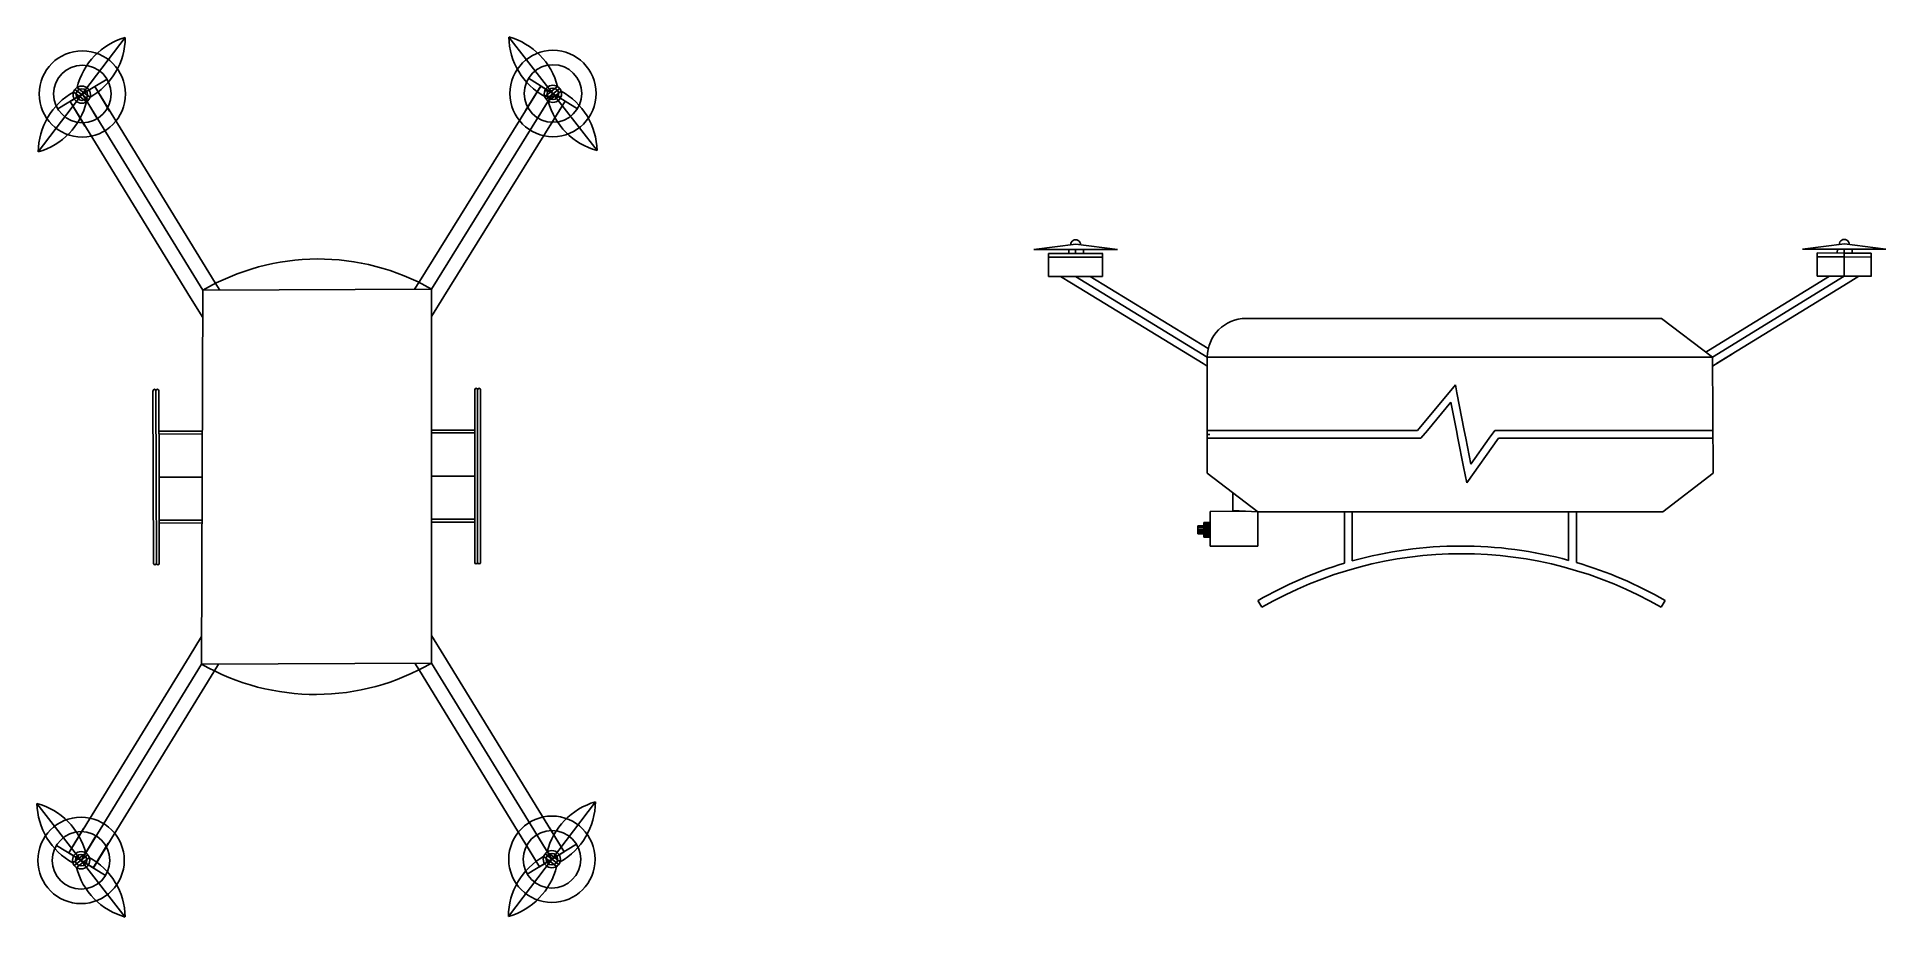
# Model space of a CAD drawing. Header units: inches. Extents: x 5084 to 28035, y 6546 to 17468.
import ezdxf

# ---------------------------------------------------------------- set-up
doc = ezdxf.new("R2010")
doc.units = ezdxf.units.IN
doc.header["$MEASUREMENT"] = 0

msp = doc.modelspace()

# ---------------------------------------------------------------- linework, layer by layer
for p, q in [((6180, 17463), (5100, 16042)), ((10941, 17468), (12036, 16059)), ((5647, 16761), (5341, 16578)), ((5497, 16667), (5802, 16854)), ((5618, 16724), (5533, 16789)), ((5640, 16753), (5555, 16817)), ((5662, 16781), (5576, 16846)), ((5647, 16761), (5954, 16945)), ((5647, 16761), (5832, 16455)), ((7143, 14326), (5649, 16760)), ((5662, 16781), (5747, 16716)), ((5800, 16853), (5984, 16547)), ((7295, 14419), (5802, 16854)), ((9830, 14434), (11337, 16860)), ((9982, 14340), (11489, 16766)), ((11337, 16861), (11149, 16558)), ((11489, 16767), (11186, 16956)), ((11489, 16767), (11300, 16464)), ((11337, 16860), (11641, 16672)), ((11489, 16800), (11381, 16800)), ((11466, 16792), (11382, 16726)), ((11488, 16763), (11404, 16698)), ((11466, 16792), (11551, 16857)), ((11488, 16763), (11573, 16829)), ((11489, 16767), (11792, 16578)), ((11510, 16735), (11595, 16801)), ((5494, 16669), (5679, 16363)), ((6991, 14232), (5497, 16667)), ((5618, 16724), (5704, 16659)), ((5640, 16753), (5725, 16688)), ((10134, 14246), (11641, 16672)), ((11489, 16729), (11381, 16729)), ((11510, 16735), (11426, 16670)), ((11640, 16673), (11452, 16370)), ((11489, 16729), (11596, 16729)), ((17978, 14896), (17458, 14830)), ((17976, 14830), (17458, 14830)), ((17974, 14783), (17638, 14783)), ((17638, 14783), (17638, 14735)), ((17974, 14735), (17638, 14735)), ((17638, 14495), (17638, 14735)), ((17976, 14782), (17640, 14783)), ((18076, 14830), (17877, 14830)), ((17892, 14830), (17891, 14782)), ((17974, 14783), (18310, 14783)), ((17974, 14735), (18310, 14735)), ((17976, 14794), (17976, 14830)), ((17976, 14830), (18495, 14830)), ((17976, 14782), (18312, 14780)), ((18495, 14830), (17978, 14896)), ((18076, 14794), (18076, 14830)), ((18076, 14794), (18076, 14781)), ((18310, 14735), (18310, 14783)), ((18310, 14495), (18310, 14735)), ((27518, 14900), (26998, 14835)), ((27517, 14835), (26998, 14835)), ((27179, 14500), (27181, 14740)), ((27516, 14786), (27181, 14788)), ((27181, 14740), (27181, 14788)), ((27516, 14738), (27181, 14740)), ((27617, 14835), (27418, 14835)), ((27432, 14838), (27431, 14786)), ((27515, 14499), (27516, 14801)), ((27516, 14786), (27852, 14785)), ((27516, 14738), (27852, 14737)), ((27517, 14798), (27517, 14835)), ((27517, 14835), (28035, 14835)), ((28035, 14835), (27518, 14900)), ((27617, 14798), (27617, 14835)), ((27617, 14798), (27617, 14786)), ((27851, 14497), (27852, 14737)), ((27852, 14737), (27852, 14785)), ((17974, 14495), (17638, 14495)), ((17924, 14413), (17790, 14495)), ((19611, 13495), (17974, 14495)), ((17974, 14495), (18310, 14495)), ((19623, 13601), (18158, 14495)), ((25830, 13577), (27333, 14500)), ((25880, 13496), (27515, 14499)), ((27515, 14499), (27179, 14500)), ((27515, 14499), (27851, 14499)), ((27565, 14417), (27698, 14499)), ((6991, 14232), (7142, 13986)), ((7143, 14326), (7126, 9684)), ((9982, 14340), (7143, 14326)), ((7295, 14419), (7352, 14327)), ((9830, 14433), (9772, 14339)), ((9982, 9698), (9982, 14340)), ((10134, 14246), (9982, 13998)), ((19561, 13414), (17924, 14413)), ((25930, 13414), (27565, 14417)), ((20091, 13975), (25247, 13975)), ((25880, 13496), (25247, 13975)), ((25830, 13577), (25798, 13558)), ((19561, 13414), (19611, 13383)), ((19611, 12057), (19611, 13495)), ((19642, 13495), (19611, 13495)), ((19642, 13495), (25876, 13495)), ((25880, 13496), (25891, 12057)), ((26129, 13536), (25881, 13383)), ((10517, 12019), (10517, 13090)), ((10553, 12019), (10553, 13090)), ((10589, 12019), (10589, 13090)), ((22690, 13152), (22218, 12584)), ((22710, 13054), (22690, 13152)), ((6527, 12007), (6524, 13078)), ((6563, 12007), (6560, 13078)), ((6599, 12007), (6596, 13078)), ((22635, 12936), (22343, 12584)), ((22635, 12936), (22703, 12584)), ((22710, 13054), (22800, 12584)), ((6597, 12578), (7136, 12576)), ((6597, 12542), (7136, 12540)), ((10517, 12590), (9982, 12590)), ((10517, 12555), (9982, 12555)), ((19642, 12584), (19611, 12584)), ((19642, 12536), (19611, 12536)), ((19642, 12488), (19611, 12488)), ((19642, 12584), (22218, 12584)), ((19642, 12488), (22263, 12488)), ((22343, 12584), (22263, 12488)), ((22703, 12584), (22721, 12488)), ((22721, 12488), (22789, 12133)), ((22800, 12584), (22819, 12488)), ((22819, 12488), (22881, 12167)), ((22832, 11934), (23227, 12488)), ((22881, 12167), (23110, 12488)), ((23110, 12488), (23178, 12584)), ((23178, 12584), (25876, 12584)), ((23227, 12488), (25876, 12488)), ((25876, 12584), (25887, 12584)), ((25876, 12536), (25887, 12536)), ((25876, 12488), (25888, 12488)), ((6527, 12007), (6531, 10935)), ((6563, 12007), (6566, 10936)), ((6777, 12006), (6599, 12007)), ((6599, 12007), (6602, 10936)), ((7134, 12005), (6777, 12006)), ((9982, 12019), (10517, 12019)), ((10517, 12019), (10517, 10948)), ((10553, 12019), (10553, 10948)), ((10589, 12019), (10589, 10948)), ((19611, 12057), (20240, 11577)), ((22789, 12133), (22832, 11934)), ((25891, 12057), (25266, 11577)), ((19926, 11817), (19926, 11590)), ((10517, 11483), (9982, 11483)), ((19646, 11579), (20083, 11584)), ((19646, 11149), (19646, 11579)), ((19926, 11590), (20240, 11577)), ((25266, 11577), (20240, 11577)), ((20240, 11577), (20240, 11149)), ((21314, 11577), (21314, 10938)), ((21410, 11577), (21410, 10966)), ((24096, 11577), (24096, 10973)), ((24192, 11577), (24192, 10946)), ((6600, 11471), (7132, 11473)), ((6600, 11436), (7132, 11437)), ((10517, 11448), (9982, 11448)), ((19493, 11403), (19569, 11403)), ((19493, 11403), (19493, 11302)), ((19493, 11383), (19569, 11383)), ((19493, 11362), (19569, 11362)), ((19493, 11342), (19569, 11342)), ((19493, 11322), (19569, 11322)), ((19493, 11302), (19569, 11302)), ((19646, 11443), (19569, 11443)), ((19569, 11443), (19569, 11262)), ((19646, 11423), (19569, 11423)), ((19646, 11403), (19569, 11403)), ((19646, 11383), (19569, 11383)), ((19646, 11363), (19569, 11363)), ((19646, 11362), (19569, 11362)), ((19646, 11342), (19569, 11342)), ((19646, 11322), (19569, 11322)), ((19646, 11302), (19569, 11302)), ((19646, 11282), (19569, 11282)), ((19646, 11262), (19569, 11262)), ((20240, 11149), (19646, 11149)), ((20240, 10474), (20288, 10391)), ((25293, 10474), (25245, 10391)), ((7127, 10028), (6973, 9777)), ((9982, 10040), (10134, 9792)), ((6973, 9777), (5480, 7343)), ((7126, 9684), (5632, 7249)), ((7126, 9684), (9982, 9698)), ((7336, 9685), (7278, 9591)), ((9773, 9697), (9830, 9605)), ((9982, 9698), (11476, 7264)), ((10134, 9792), (11628, 7357)), ((7278, 9591), (5784, 7156)), ((9830, 9605), (11323, 7170)), ((5084, 7956), (6179, 6546)), ((12015, 7975), (10935, 6553)), ((5478, 7341), (5663, 7646)), ((11628, 7356), (11442, 7661)), ((5631, 7249), (5326, 7434)), ((5610, 7280), (5694, 7345)), ((5631, 7249), (5816, 7554)), ((5783, 7156), (5968, 7461)), ((11323, 7170), (11137, 7475)), ((11476, 7263), (11290, 7568)), ((11628, 7357), (11323, 7170)), ((11497, 7292), (11411, 7357)), ((11476, 7263), (11781, 7449)), ((5784, 7156), (5480, 7343)), ((5610, 7280), (5525, 7214)), ((5632, 7251), (5547, 7186)), ((5653, 7223), (5569, 7157)), ((5631, 7249), (5936, 7063)), ((5632, 7251), (5716, 7317)), ((5653, 7223), (5738, 7289)), ((11476, 7263), (11170, 7078)), ((11454, 7235), (11368, 7300)), ((11475, 7264), (11390, 7329)), ((11454, 7235), (11539, 7171)), ((11475, 7264), (11560, 7199)), ((11497, 7292), (11582, 7227))]:
    msp.add_line(p, q)
for centre, radius in [((5647, 16761), 536), ((11489, 16767), 536), ((5647, 16761), 357), ((11489, 16767), 357), ((5640, 16753), 107), ((5640, 16753), 71.4), ((11488, 16763), 107), ((11488, 16763), 71.4), ((5631, 7249), 536), ((5631, 7249), 357), ((11476, 7263), 536), ((11476, 7263), 357), ((5632, 7251), 107), ((11475, 7264), 107), ((5632, 7251), 71.4), ((11475, 7264), 71.4)]:
    msp.add_circle(centre, radius)
for centre, radius, start, end in [((6419, 16634), 863, 106.0655, 166.0655), ((5317, 17471), 863, 299.5082, 359.5082), ((10711, 16637), 863, 14.5632, 74.5632), ((11803, 17485), 863, 181.1204, 241.1204), ((5963, 16034), 863, 119.5082, 179.5082), ((11173, 16042), 863, 1.1204, 61.1204), ((4861, 16871), 863, 286.0655, 346.0655), ((12266, 16890), 863, 194.5632, 254.5632), ((17976, 14891), 61, 357.4868, 182.7877), ((27517, 14896), 61, 357.4868, 182.7877), ((8575, 11874), 2839, 60.288, 120.288), ((20091, 13495), 480, 90, 180), ((6542, 13078), 17.9, 0.1693, 180.1693), ((6578, 13078), 17.9, 0.1693, 180.1693), ((10535, 13090), 17.9, 0, 180), ((10571, 13090), 17.9, 0, 180), ((22767, 6098), 4957, 60, 120), ((22767, 6098), 5053, 74.7483, 105.572), ((6548, 10936), 17.9, 180.1693, 0.1693), ((6584, 10936), 17.9, 180.1693, 0.1693), ((10535, 10948), 17.9, 180, 0), ((10571, 10948), 17.9, 180, 0), ((22767, 6098), 5053, 106.7042, 120), ((22767, 6098), 5053, 60, 73.6178), ((8541, 12165), 2856, 240.2856, 300.2856), ((4854, 7125), 863, 14.5632, 74.5632), ((5947, 7973), 863, 181.1204, 241.1204), ((12254, 7146), 863, 106.0655, 166.0655), ((11152, 7982), 863, 299.5082, 359.5082), ((6409, 7378), 863, 194.5632, 254.5632), ((5316, 6530), 863, 1.1204, 61.1204), ((11798, 6546), 863, 119.5082, 179.5082), ((10697, 7382), 863, 286.0655, 346.0655)]:
    msp.add_arc(centre, radius, start, end)

doc.saveas('drawing.dxf')
